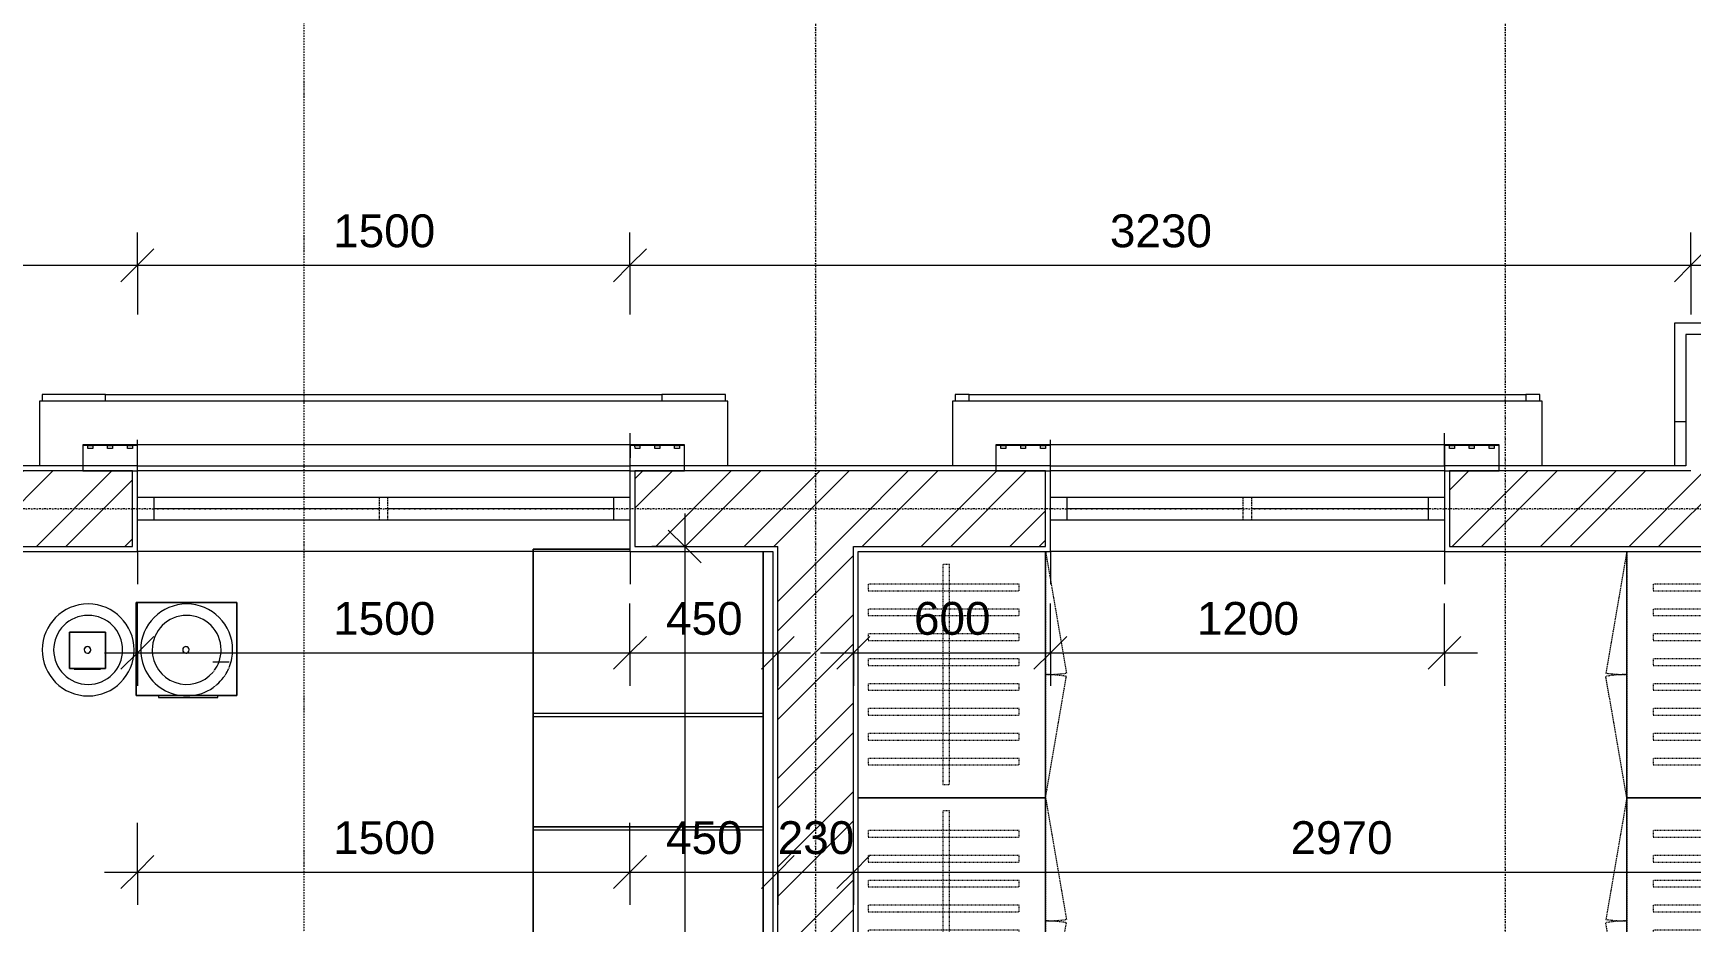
# Model space of a CAD drawing. Header units: millimetres. Extents: x -20313 to 13390, y -15775 to 12805.
# Drawn here: x -8853 to -3806, y 4951 to 7656 of the extents above; entities that cross this region are included whole.
import ezdxf

# ---------------------------------------------------------------- set-up
doc = ezdxf.new("R2010")
doc.units = ezdxf.units.MM
for name, pattern in [('Centre', [14.4, 3, -2.2, 7, -2.2]), ('Dash', [6, 4, -2]), ('Dash dot', [15.875, 6.35, -4.7625, 0, -4.7625]), ('TD_Dash', [4, 2, -2]), ('TD_Level Line', [8, 4, -2, 0, -2])]:
    doc.linetypes.add(name, pattern=pattern)
for name, color, linetype, lineweight in [('A-ANNO-DIMS', 211, 'Continuous', 9), ('A-ANNO-DIMS-100', 211, 'Continuous', 9), ('A-DETL-GENF-HDLN', 1, 'TD_Dash', 5), ('A-DETL-MBND', 5, 'Continuous', 5), ('A-GENM', 13, 'Continuous', 5), ('A-GLAZ', 151, 'Continuous', 5), ('A-WALL', 113, 'Continuous', 5), ('A-WALL-PATT', 111, 'Continuous', 18), ('G-ANNO-SYMB', 111, 'Continuous', 9), ('I-FURN', 30, 'Continuous', 5), ('I-WALL', 2, 'Continuous', 5), ('Q-CASE', 31, 'Continuous', 5), ('Q-CASE-HDLN', 31, 'TD_Dash', 5), ('S-GRID', 1, 'Continuous', 9)]:
    doc.layers.add(name, color=color, linetype=linetype, lineweight=lineweight)
doc.styles.add('Arial_3', font='arial.ttf', dxfattribs={"height": 100})
doc.dimstyles.new('Arial_1_0', dxfattribs={"dimscale": 304.8, "dimtxt": 102.02594, "dimasz": 0.328084, "dimexe": 0.328084, "dimexo": 0.0625, "dimgap": 0.082021, "dimtad": 1, "dimdec": 0, "dimzin": 0, "dimdsep": 46, "dimtxsty": 'Arial_3', "dimblk1": 'OBLIQUE', "dimblk2": 'OBLIQUE', "dimsah": 1, "dimcen": 0.09, "dimdle": 0.328084, "dimazin": 0, "dimtfac": 1, "dimtdec": 4, "dimtix": 1, "dimtmove": 0, "dimatfit": 3, "dimfxl": 0.492126, "dimfxlon": 1, "dimtvp": 1, "dimtolj": 1, "dimtzin": 0, "dimarcsym": 2})
doc.dimstyles.new('Arial_1_0_2', dxfattribs={"dimscale": 304.8, "dimtxt": 102.02594, "dimasz": 0.328084, "dimexe": 0.328084, "dimexo": 0.0625, "dimgap": 0.082021, "dimtad": 1, "dimdec": 0, "dimzin": 0, "dimdsep": 46, "dimtxsty": 'Arial_3', "dimblk1": 'OBLIQUE', "dimblk2": 'OBLIQUE', "dimsah": 1, "dimcen": 0.09, "dimdle": 0.328084, "dimazin": 0, "dimtfac": 1, "dimtdec": 4, "dimtix": 1, "dimtmove": 0, "dimatfit": 3, "dimfxl": 0.492126, "dimfxlon": 1, "dimtvp": 1, "dimtolj": 1, "dimtzin": 0, "dimarcsym": 2})
pattern_1 = [(45, (-8404.18, -5860.1), (-134.7038, 134.7038), []), (45, (-8314.37, -5860.1), (-134.7038, 134.7038), [])]

# ---------------------------------------------------------------- blocks, each defined once
blk = doc.blocks.new('Casement - 2L - 1500 X 1800-1200021-01_First floor')
at = {"layer": 'A-GLAZ'}
for p, q in [((-423.8, 130), (-423.8, 210)), ((1076.2, 130), (1076.2, 230)), ((-423.8, 35), (-373.8, 35)), ((-373.8, 35), (1026.2, 35)), ((-373.8, 35), (-373.8, -35)), ((313.2, 0), (-373.8, 0)), ((-373.8, 0), (-373.8, -15)), ((1026.2, 0), (339.2, 0)), ((1026.2, 35), (1026.2, -35)), ((1026.2, 35), (1076.2, 35)), ((-373.8, -35), (-423.8, -35)), ((1026.2, -35), (-373.8, -35)), ((1076.2, -35), (1026.2, -35)), ((-423.8, -130), (-423.8, -230)), ((1076.2, -130), (1076.2, -230))]:
    blk.add_line(p, q, dxfattribs=at)
at = {"layer": 'A-GLAZ', "linetype": 'Centre'}
for p, q in [((313.2, -35), (313.2, 35)), ((339.2, -35), (339.2, 35))]:
    blk.add_line(p, q, dxfattribs=at)
blk = doc.blocks.new('FUR_2_Desk_StandAlone_ Soft Edge - FUR_2_Desk_StandAlone_ Soft Edge-874173-01_First floor')
at = {"layer": 'I-FURN', "color": 10}
for p, q in [((-1228.6, -500.2), (1990.7, -500.2)), ((1990.7, -500.2), (-1228.6, -500.2)), ((-735.3, -500.2), (-735.3, -508.7)), ((-725.4, -500.2), (-735.3, -500.2)), ((-661.3, -500.2), (-735.3, -500.2)), ((-735.3, -500.2), (-735.3, -508.7)), ((-725.3, -500.2), (-706.6, -500.2)), ((-725.3, -500.2), (-725.3, -1200.2)), ((-706.6, -500.2), (-661.3, -500.2)), ((1071.7, -500.2), (-661.3, -500.2)), ((-661.3, -500.2), (-390.3, -500.2)), ((-390.3, -500.2), (-380.3, -500.2)), ((-390.3, -1200.2), (-390.3, -500.2)), ((-390.3, -500.2), (-390.3, -1200.2)), ((-380.3, -500.2), (-14.8, -500.2)), ((-380.3, -500.2), (-380.3, -1200.2)), ((-380.3, -500.2), (-380.3, -1200.2)), ((-14.8, -500.2), (-4.8, -500.2)), ((-14.8, -1200.2), (-14.8, -500.2)), ((-14.8, -500.2), (-14.8, -1200.2)), ((-4.8, -500.2), (360.8, -500.2)), ((-4.8, -500.2), (-4.8, -1200.2)), ((-4.8, -500.2), (-4.8, -1200.2)), ((360.8, -500.2), (370.8, -500.2)), ((360.8, -500.2), (360.8, -1200.2)), ((360.8, -500.2), (360.8, -1200.2)), ((370.8, -500.2), (736.3, -500.2)), ((370.8, -500.2), (370.8, -1200.2)), ((370.8, -500.2), (370.8, -1200.2)), ((736.3, -500.2), (746.3, -500.2)), ((736.3, -500.2), (736.3, -1200.2)), ((736.3, -500.2), (736.3, -1200.2)), ((746.3, -500.2), (1061.7, -500.2)), ((746.3, -500.2), (746.3, -1200.2)), ((746.3, -500.2), (746.3, -1200.2)), ((1061.7, -500.2), (1071.7, -500.2)), ((1061.7, -500.2), (1061.7, -1200.2)), ((1061.7, -500.2), (1061.7, -1200.2)), ((1071.7, -500.2), (1071.7, -1200.2)), ((1071.7, -500.2), (1071.7, -1200.2)), ((2064.7, -500.2), (1990.7, -500.2)), ((1990.7, -500.2), (2026.8, -500.2)), ((2027.8, -500.2), (2034.9, -500.2)), ((2034.9, -500.2), (2041.7, -500.2)), ((2064.7, -500.2), (2041.7, -500.2)), ((2041.7, -500.2), (2041.7, -1200.2)), ((2064.7, -1200.2), (2064.7, -500.2)), ((2064.7, -500.2), (2064.7, -1200.2)), ((-735.3, -509.9), (-735.3, -1200.2)), ((-735.3, -509.9), (-735.3, -1200.2)), ((-1235.3, -1200.2), (-1235.3, -905.2)), ((-1235.3, -905.2), (-1235.3, -1200.2)), ((-1235.3, -1200.2), (1990.7, -1200.2)), ((1990.7, -1200.2), (-1235.3, -1200.2)), ((-735.3, -1200.2), (-661.3, -1200.2)), ((-735.3, -1200.2), (-725.4, -1200.2)), ((-661.3, -1200.2), (-725.3, -1200.2)), ((-390.3, -1200.2), (-661.3, -1200.2)), ((-661.3, -1200.2), (1071.7, -1200.2)), ((-380.3, -1200.2), (-390.3, -1200.2)), ((-14.8, -1200.2), (-380.3, -1200.2)), ((-4.8, -1200.2), (-14.8, -1200.2)), ((360.8, -1200.2), (-4.8, -1200.2)), ((370.8, -1200.2), (360.8, -1200.2)), ((736.3, -1200.2), (370.8, -1200.2)), ((746.3, -1200.2), (736.3, -1200.2)), ((1061.7, -1200.2), (746.3, -1200.2)), ((1071.7, -1200.2), (1061.7, -1200.2)), ((2016.2, -1200.2), (1990.7, -1200.2)), ((1990.7, -1200.2), (2064.7, -1200.2)), ((2026.8, -1200.2), (2016.2, -1200.2)), ((2041.7, -1200.2), (2027.8, -1200.2)), ((2041.7, -1200.2), (2064.7, -1200.2))]:
    blk.add_line(p, q, dxfattribs=at)
for start, end in [(31.1255, 180), (31.1255, 180), (180, 328.8745), (180, 328.8745)]:
    blk.add_arc((1960.7, -578.6), 35, start, end, dxfattribs=at)
for points in [[(1993.5, -566.2), (1992.7, -564.2), (1991.8, -562.4), (1990.7, -560.5)], [(1990.7, -560.5), (1991.8, -562.4), (1993.6, -566.1), (1995.4, -572.3), (1995.7, -576.5), (1995.7, -578.6)], [(1995.7, -578.6), (1995.7, -580.8), (1995.4, -584.9), (1993.6, -591.1), (1991.8, -594.9), (1990.7, -596.7)], [(1990.7, -596.7), (1991.8, -594.9), (1992.7, -593), (1993.5, -591)], [(1995.2, -572.3), (1994.8, -570.2), (1994.2, -568.2), (1993.5, -566.2)], [(1993.5, -591), (1994.2, -589), (1994.8, -587), (1995.2, -584.9)], [(1995.7, -578.6), (1995.7, -576.5), (1995.5, -574.4), (1995.2, -572.3)], [(1995.2, -584.9), (1995.5, -582.8), (1995.7, -580.8), (1995.7, -578.6)]]:
    blk.add_open_spline(points, degree=3, dxfattribs=at)
blk = doc.blocks.new('Wardrobe_Casework_17200 - Wardrobe_Casework_17200-899808-01_First floor')
at = {"layer": 'A-DETL-GENF-HDLN'}
for p, q in [((-72.8, -60), (-92.8, -60)), ((-92.8, -60), (-92.8, -520)), ((-72.8, -520), (-72.8, -60)), ((2.9, -60), (-17.1, -60)), ((-17.1, -60), (-17.1, -520)), ((2.9, -520), (2.9, -60)), ((78.6, -60), (58.6, -60)), ((58.6, -60), (58.6, -520)), ((78.6, -520), (78.6, -60)), ((154.3, -60), (134.3, -60)), ((134.3, -60), (134.3, -520)), ((154.3, -520), (154.3, -60)), ((230.1, -60), (210.1, -60)), ((210.1, -60), (210.1, -520)), ((230.1, -520), (230.1, -60)), ((305.8, -60), (285.8, -60)), ((285.8, -60), (285.8, -520)), ((305.8, -520), (305.8, -60)), ((381.5, -60), (361.5, -60)), ((361.5, -60), (361.5, -520)), ((381.5, -520), (381.5, -60)), ((457.2, -60), (437.2, -60)), ((437.2, -60), (437.2, -520)), ((457.2, -520), (457.2, -60)), ((677.2, -60), (657.2, -60)), ((657.2, -60), (657.2, -520)), ((677.2, -520), (677.2, -60)), ((752.9, -60), (732.9, -60)), ((732.9, -60), (732.9, -520)), ((752.9, -520), (752.9, -60)), ((828.6, -60), (808.6, -60)), ((808.6, -60), (808.6, -520)), ((828.6, -520), (828.6, -60)), ((904.3, -60), (884.3, -60)), ((884.3, -60), (884.3, -520)), ((904.3, -520), (904.3, -60)), ((980.1, -60), (960.1, -60)), ((960.1, -60), (960.1, -520)), ((980.1, -520), (980.1, -60)), ((1055.8, -60), (1035.8, -60)), ((1035.8, -60), (1035.8, -520)), ((1055.8, -520), (1055.8, -60)), ((1131.5, -60), (1111.5, -60)), ((1111.5, -60), (1111.5, -520)), ((1131.5, -520), (1131.5, -60)), ((1207.2, -60), (1187.2, -60)), ((1187.2, -60), (1187.2, -520)), ((1207.2, -520), (1207.2, -60)), ((517.2, -287.5), (-152.8, -287.5)), ((-152.8, -287.5), (-152.8, -307.5)), ((517.2, -307.5), (517.2, -287.5)), ((1267.2, -287.5), (597.2, -287.5)), ((597.2, -287.5), (597.2, -307.5)), ((1267.2, -307.5), (1267.2, -287.5)), ((-152.8, -307.5), (517.2, -307.5)), ((597.2, -307.5), (1267.2, -307.5)), ((-92.8, -520), (-72.8, -520)), ((-17.1, -520), (2.9, -520)), ((58.6, -520), (78.6, -520)), ((134.3, -520), (154.3, -520)), ((210.1, -520), (230.1, -520)), ((285.8, -520), (305.8, -520)), ((361.5, -520), (381.5, -520)), ((437.2, -520), (457.2, -520)), ((657.2, -520), (677.2, -520)), ((732.9, -520), (752.9, -520)), ((808.6, -520), (828.6, -520)), ((884.3, -520), (904.3, -520)), ((960.1, -520), (980.1, -520)), ((1035.8, -520), (1055.8, -520)), ((1111.5, -520), (1131.5, -520)), ((1187.2, -520), (1207.2, -520))]:
    blk.add_line(p, q, dxfattribs=at)
at = {"layer": 'Q-CASE', "linetype": 'Dash'}
for p, q in [((557.2, 0), (557.2, -600)), ((1307.2, -600), (1307.2, 0)), ((557.2, -600), (557.2, 0)), ((-192.8, -600), (557.2, -600)), ((-192.8, -600), (177.6, -663.9)), ((557.2, -600), (187.7, -663.9)), ((557.2, -600), (1307.2, -600)), ((557.2, -600), (927.6, -663.9)), ((1307.2, -600), (937.7, -663.9))]:
    blk.add_line(p, q, dxfattribs=at)
at = {"layer": 'Q-CASE'}
for p, q in [((557.2, -600), (557.2, 0)), ((1307.2, 0), (1307.2, -600)), ((557.2, 0), (557.2, -600)), ((557.2, -600), (-192.8, -600)), ((1307.2, -600), (557.2, -600))]:
    blk.add_line(p, q, dxfattribs=at)
at = {"layer": 'Q-CASE-HDLN'}
for centre, radius, start, end in [((-267.8, -600), 450, 351.8385, 0), ((557.2, -600), 375, 180, 189.8086), ((482.2, -600), 450, 351.8385, 0), ((1307.2, -600), 375, 180, 189.8086)]:
    blk.add_arc(centre, radius, start, end, dxfattribs=at)
blk = doc.blocks.new('Wardrobe_Casework_17200 - Wardrobe_Casework_17200-1087042-01_First floor')
at = {"layer": 'A-DETL-GENF-HDLN'}
for p, q in [((-72.8, 520), (-92.8, 520)), ((-92.8, 520), (-92.8, 60)), ((-72.8, 60), (-72.8, 520)), ((2.9, 520), (-17.1, 520)), ((-17.1, 520), (-17.1, 60)), ((2.9, 60), (2.9, 520)), ((78.6, 520), (58.6, 520)), ((58.6, 520), (58.6, 60)), ((78.6, 60), (78.6, 520)), ((154.3, 520), (134.3, 520)), ((134.3, 520), (134.3, 60)), ((154.3, 60), (154.3, 520)), ((230.1, 520), (210.1, 520)), ((210.1, 520), (210.1, 60)), ((230.1, 60), (230.1, 520)), ((305.8, 520), (285.8, 520)), ((285.8, 520), (285.8, 60)), ((305.8, 60), (305.8, 520)), ((381.5, 520), (361.5, 520)), ((361.5, 520), (361.5, 60)), ((381.5, 60), (381.5, 520)), ((457.2, 520), (437.2, 520)), ((437.2, 520), (437.2, 60)), ((457.2, 60), (457.2, 520)), ((677.2, 520), (657.2, 520)), ((657.2, 520), (657.2, 60)), ((677.2, 60), (677.2, 520)), ((752.9, 520), (732.9, 520)), ((732.9, 520), (732.9, 60)), ((752.9, 60), (752.9, 520)), ((828.6, 520), (808.6, 520)), ((808.6, 520), (808.6, 60)), ((828.6, 60), (828.6, 520)), ((904.3, 520), (884.3, 520)), ((884.3, 520), (884.3, 60)), ((904.3, 60), (904.3, 520)), ((980.1, 520), (960.1, 520)), ((960.1, 520), (960.1, 60)), ((980.1, 60), (980.1, 520)), ((1055.8, 520), (1035.8, 520)), ((1035.8, 520), (1035.8, 60)), ((1055.8, 60), (1055.8, 520)), ((1131.5, 520), (1111.5, 520)), ((1111.5, 520), (1111.5, 60)), ((1131.5, 60), (1131.5, 520)), ((1207.2, 520), (1187.2, 520)), ((1187.2, 520), (1187.2, 60)), ((1207.2, 60), (1207.2, 520)), ((-152.8, 307.5), (-152.8, 287.5)), ((517.2, 307.5), (-152.8, 307.5)), ((517.2, 287.5), (517.2, 307.5)), ((597.2, 307.5), (597.2, 287.5)), ((1267.2, 307.5), (597.2, 307.5)), ((1267.2, 287.5), (1267.2, 307.5)), ((-152.8, 287.5), (517.2, 287.5)), ((597.2, 287.5), (1267.2, 287.5)), ((-92.8, 60), (-72.8, 60)), ((-17.1, 60), (2.9, 60)), ((58.6, 60), (78.6, 60)), ((134.3, 60), (154.3, 60)), ((210.1, 60), (230.1, 60)), ((285.8, 60), (305.8, 60)), ((361.5, 60), (381.5, 60)), ((437.2, 60), (457.2, 60)), ((657.2, 60), (677.2, 60)), ((732.9, 60), (752.9, 60)), ((808.6, 60), (828.6, 60)), ((884.3, 60), (904.3, 60)), ((960.1, 60), (980.1, 60)), ((1035.8, 60), (1055.8, 60)), ((1111.5, 60), (1131.5, 60)), ((1187.2, 60), (1207.2, 60))]:
    blk.add_line(p, q, dxfattribs=at)
at = {"layer": 'Q-CASE', "linetype": 'Dash'}
for p, q in [((-192.8, 600), (177.6, 663.9)), ((557.2, 600), (187.7, 663.9)), ((557.2, 600), (927.6, 663.9)), ((1307.2, 600), (937.7, 663.9)), ((-192.8, 600), (557.2, 600)), ((557.2, 600), (1307.2, 600)), ((557.2, 30), (557.2, 600)), ((557.2, 600), (557.2, 30)), ((1307.2, 600), (1307.2, 30))]:
    blk.add_line(p, q, dxfattribs=at)
at = {"layer": 'Q-CASE'}
for p, q in [((557.2, 600), (-192.8, 600)), ((557.2, 600), (557.2, 30)), ((1307.2, 600), (557.2, 600)), ((557.2, 30), (557.2, 600)), ((1307.2, 30), (1307.2, 600))]:
    blk.add_line(p, q, dxfattribs=at)
at = {"layer": 'Q-CASE-HDLN'}
for centre, radius, start, end in [((-267.8, 600), 450, 360, 8.1615), ((557.2, 600), 375, 170.1914, 180), ((482.2, 600), 450, 360, 8.1615), ((1307.2, 600), 375, 170.1914, 180)]:
    blk.add_arc(centre, radius, start, end, dxfattribs=at)
blk = doc.blocks.new('plasma_screen_with_full_home_theatre_system_4277 - plasma_screen_with_full_home_theatre_system_4277-V10-01_First floor')
at = {"layer": 'I-FURN', "color": 10}
for p, q in [((-1201.7, 139.1), (-1508, 139.1)), ((-1508, 139.1), (-1508, -143.9)), ((-1508, -143.9), (-1508, 139.1)), ((-1508, 139.1), (-1487, 139.1)), ((-1487, 139.1), (-1449.7, 139.1)), ((-1449.7, 144.5), (-1449.7, 139.1)), ((-1269.7, 144.5), (-1449.7, 144.5)), ((-1269.7, 144.5), (-1449.7, 144.5)), ((-1449.7, 139.1), (-1446.7, 139.1)), ((-1449.7, 139.1), (-1269.7, 139.1)), ((-1449.7, 139.1), (-1444.1, 139.1)), ((-1446.1, 139.1), (-1447.3, 139.1)), ((-1446.7, 139.1), (-1404.7, 139.1)), ((-1444.1, 139.1), (-1269.7, 139.1)), ((-1437, 139.1), (-1437.9, 139.1)), ((-1432.9, 139.1), (-1432.3, 139.1)), ((-1432.3, 139.1), (-1431.7, 139.1)), ((-1431.7, 139.1), (-1431.1, 139.1)), ((-1404.7, 139.1), (-1383, 139.1)), ((-1383, 139.1), (-1336.4, 139.1)), ((-1336.4, 139.1), (-1269.7, 139.1)), ((-1269.7, 139.1), (-1269.7, 144.5)), ((-1269.7, 139.1), (-1201.7, 139.1)), ((-1201.7, -143.9), (-1201.7, 139.1)), ((-1201.7, 139.1), (-1201.7, -143.9)), ((-998, 56.1), (-1108, 56.1)), ((-1108, 56.1), (-1108, -53.9)), ((-1108, -53.9), (-1108, 56.1)), ((-1108, 56.1), (-1093, 56.1)), ((-1012.9, 58.2), (-1093, 58.2)), ((-1093, 58.2), (-1012.9, 58.2)), ((-1093, 58.2), (-1093, 56.1)), ((-1093, 58.2), (-1093, 56.1)), ((-1012.9, 56.1), (-1093, 56.1)), ((-1093, 56.1), (-1012.9, 56.1)), ((-1093, 56.1), (-1012.9, 56.1)), ((-1012.9, 56.1), (-1012.9, 58.2)), ((-1012.9, 58.2), (-1012.9, 56.1)), ((-1012.9, 56.1), (-998, 56.1)), ((-998, -53.9), (-998, 56.1)), ((-998, 56.1), (-998, -53.9)), ((-1434.8, 36.1), (-1484.8, 36.1)), ((-1434.8, 36.1), (-1484.8, 36.1)), ((-1108, -53.9), (-998, -53.9)), ((-998, -53.9), (-1108, -53.9)), ((-1508, -143.9), (-1201.7, -143.9)), ((-1201.7, -143.9), (-1508, -143.9))]:
    blk.add_line(p, q, dxfattribs=at)
at = {"layer": 'I-FURN', "color": 10, "flags": 128}
for points in [[(-1491.2, 139.1), (-1491.2, 139.1), (-1491.1, 139.1), (-1491, 139.1), (-1490.8, 139.1), (-1490.6, 139.1), (-1490.3, 139.1), (-1490, 139.1), (-1489.6, 139.1), (-1489.2, 139.1), (-1488.7, 139.1), (-1488.2, 139.1), (-1487.7, 139.1), (-1487.1, 139.1), (-1486.4, 139.1), (-1485.7, 139.1), (-1485, 139.1), (-1484.2, 139.1), (-1483.4, 139.1), (-1482.6, 139.1), (-1481.7, 139.1), (-1480.8, 139.1), (-1479.8, 139.1), (-1478.8, 139.1), (-1477.8, 139.1), (-1476.8, 139.1), (-1475.7, 139.1), (-1474.6, 139.1), (-1473.5, 139.1), (-1472.3, 139.1), (-1471.2, 139.1), (-1470, 139.1), (-1468.8, 139.1), (-1467.6, 139.1), (-1466.4, 139.1), (-1465.1, 139.1), (-1463.9, 139.1), (-1462.6, 139.1), (-1461.4, 139.1), (-1460.1, 139.1), (-1458.9, 139.1), (-1457.6, 139.1), (-1456.4, 139.1), (-1455.1, 139.1), (-1453.9, 139.1), (-1452.7, 139.1), (-1451.4, 139.1), (-1450.2, 139.1)], [(-1450.8, 139.1), (-1452, 139.1), (-1453.2, 139.1), (-1454.5, 139.1), (-1455.7, 139.1), (-1456.9, 139.1), (-1458.2, 139.1), (-1459.5, 139.1), (-1460.7, 139.1), (-1462, 139.1), (-1463.2, 139.1), (-1464.5, 139.1), (-1465.7, 139.1), (-1466.9, 139.1), (-1468.2, 139.1), (-1469.4, 139.1), (-1470.5, 139.1), (-1471.7, 139.1), (-1472.9, 139.1), (-1474, 139.1), (-1475.1, 139.1), (-1476.2, 139.1), (-1477.3, 139.1), (-1478.3, 139.1), (-1479.3, 139.1), (-1480.3, 139.1), (-1481.2, 139.1), (-1482.1, 139.1), (-1483, 139.1), (-1483.8, 139.1), (-1484.6, 139.1), (-1485.3, 139.1), (-1486, 139.1), (-1486.7, 139.1), (-1487.3, 139.1), (-1487.9, 139.1), (-1488.5, 139.1), (-1489, 139.1), (-1489.4, 139.1), (-1489.8, 139.1), (-1490.1, 139.1), (-1490.4, 139.1), (-1490.7, 139.1), (-1490.9, 139.1), (-1491, 139.1), (-1491.2, 139.1), (-1491.2, 139.1), (-1491.2, 139.1)], [(-1447.3, 139.1), (-1448.4, 139.1), (-1449.6, 139.1)], [(-1449, 139.1), (-1447.9, 139.1), (-1446.7, 139.1), (-1445.6, 139.1), (-1444.5, 139.1), (-1443.4, 139.1), (-1442.3, 139.1)], [(-1440.8, 139.1), (-1441.8, 139.1), (-1442.8, 139.1), (-1443.9, 139.1), (-1445, 139.1), (-1446.1, 139.1)], [(-1442.3, 139.1), (-1441.3, 139.1), (-1440.3, 139.1)], [(-1437.9, 139.1), (-1438.8, 139.1), (-1439.8, 139.1), (-1440.8, 139.1)], [(-1440.3, 139.1), (-1439.3, 139.1), (-1438.4, 139.1), (-1437.5, 139.1), (-1436.6, 139.1), (-1435.8, 139.1)], [(-1433.2, 139.1), (-1433.9, 139.1), (-1434.6, 139.1), (-1435.4, 139.1), (-1436.2, 139.1), (-1437, 139.1)], [(-1435.8, 139.1), (-1435, 139.1), (-1434.3, 139.1), (-1433.5, 139.1), (-1432.9, 139.1)], [(-1428.4, 139.1), (-1428.4, 139.1), (-1428.5, 139.1), (-1428.6, 139.1), (-1428.8, 139.1), (-1429, 139.1), (-1429.3, 139.1), (-1429.6, 139.1), (-1430, 139.1), (-1430.4, 139.1), (-1430.9, 139.1), (-1431.4, 139.1), (-1431.9, 139.1), (-1432.5, 139.1), (-1433.2, 139.1)], [(-1431.1, 139.1), (-1430.6, 139.1), (-1430.2, 139.1), (-1429.8, 139.1), (-1429.4, 139.1)], [(-1429.4, 139.1), (-1429.1, 139.1), (-1428.9, 139.1), (-1428.7, 139.1), (-1428.5, 139.1), (-1428.4, 139.1), (-1428.4, 139.1), (-1428.4, 139.1)]]:
    blk.add_lwpolyline(points, dxfattribs=at)
at = {"layer": 'I-FURN', "color": 10}
for centre, radius, start, end in [((-1355.2, 0), 140, 131.1664, 142.9089), ((-1355.2, 0), 140, 128.5819, 130.4234), ((-1355.2, 0), 140, 126.6426, 128.1165), ((-1355.2, 0), 140, 125.4234, 126.3789), ((-1355.2, 0), 140, 0, 125.0076), ((-1355.2, 0), 105, 0, 139.8497), ((-1055.2, 0), 140, 0, 180), ((-1055.2, 0), 105, 0, 180), ((-1355.2, 0), 140, 158.2439, 158.9525), ((-1355.2, 0), 140, 156.1514, 158.1104), ((-1355.2, 0), 140, 147.2727, 155.6415), ((-1355.2, 0), 140, 143.0624, 146.8434), ((-1355.2, 0), 105, 144, 159.767), ((-1355.2, 0), 105, 141.0986, 142.4451), ((-1355.2, 0), 140, 158.9525, 180), ((-1355.2, 0), 140, 180, 0), ((-1355.2, 0), 105, 159.767, 180), ((-1353, 0), 10, 0, 180), ((-1353, 0), 10, 135, 180), ((-1353, 0), 10, 105, 135), ((-1353, 0), 10, 30, 105), ((-1353, 0), 10, 15, 30), ((-1353, 0), 10, 0, 15), ((-1055.2, 0), 140, 180, 0), ((-1055.2, 0), 105, 180, 360), ((-1053, 0), 10, 0, 180), ((-1053, 0), 10, 165, 180), ((-1053, 0), 10, 180, 250.6303), ((-1053, 0), 10, 180, 360), ((-1053, 0), 10, 150, 165), ((-1053, 0), 10, 109.3697, 150), ((-1053, 0), 10, 90, 109.3697), ((-1053, 0), 10, 0, 90), ((-1053, 0), 10, 330, 360), ((-1355.2, 0), 105, 180, 360), ((-1353, 0), 10, 180, 360), ((-1353, 0), 10, 180, 285), ((-1353, 0), 10, 285, 315), ((-1353, 0), 10, 315, 345), ((-1353, 0), 10, 345, 0), ((-1053, 0), 10, 250.6303, 255), ((-1053, 0), 10, 255, 285), ((-1053, 0), 10, 285, 300), ((-1053, 0), 10, 300, 330)]:
    blk.add_arc(centre, radius, start, end, dxfattribs=at)
blk = doc.blocks.new('Casement - 2L - 900 toilet-917322-01_First floor')
at = {"layer": 'A-GLAZ'}
for p, q in [((-273.8, 130), (-273.8, 210)), ((926.2, 130), (926.2, 230)), ((-273.8, 35), (-223.8, 35)), ((-223.8, 35), (876.2, 35)), ((-223.8, 35), (-223.8, -35)), ((313.2, 0), (-223.8, 0)), ((-223.8, 0), (-223.8, -15)), ((876.2, 35), (876.2, -35)), ((876.2, 35), (926.2, 35)), ((-223.8, -35), (-273.8, -35)), ((876.2, -35), (-223.8, -35)), ((876.2, 0), (339.2, 0)), ((926.2, -35), (876.2, -35)), ((-273.8, -130), (-273.8, -230)), ((926.2, -130), (926.2, -230))]:
    blk.add_line(p, q, dxfattribs=at)
at = {"layer": 'A-GLAZ', "linetype": 'Centre'}
for p, q in [((313.2, -35), (313.2, 35)), ((339.2, -35), (339.2, 35))]:
    blk.add_line(p, q, dxfattribs=at)
blk = doc.blocks.new('hood 3 - hood 1-1197640-01_First floor')
at = {"layer": 'A-DETL-MBND'}
for p, q in [((6183.4, 11440.6), (6163.4, 11440)), ((6189.7, 11247.7), (6183.4, 11440.6)), ((6169.7, 11247), (6189.7, 11247.7)), ((6189.7, 11247.7), (6245.4, 9554.1)), ((6245.4, 9554.1), (6225.4, 9553.4)), ((6251.8, 9361.2), (6245.4, 9554.1)), ((6231.8, 9360.5), (6251.8, 9361.2))]:
    blk.add_line(p, q, dxfattribs=at)
blk = doc.blocks.new('hood 11 - hood 1-1200214-01_First floor')
at = {"layer": 'A-GENM'}
for p, q in [((6163.2, 11447.4), (5965.8, 11440.9)), ((6232, 9353.2), (6163.2, 11447.4)), ((6032.1, 11310.5), (6035.1, 11310.6)), ((6035.1, 11310.6), (6095.2, 9481.3)), ((6032.5, 11296.2), (6033, 11281.2)), ((6034.5, 11235.8), (6035, 11220.9)), ((6036.5, 11175.5), (6037, 11160.5)), ((6009.8, 9643.7), (5960.6, 11142.8)), ((6037.5, 11145.4), (6040.5, 11145.5)), ((6040.5, 11145.5), (6095.2, 9481.3)), ((6087.3, 9631), (6087.8, 9616)), ((6089.3, 9570.7), (6089.7, 9555.7)), ((6091.2, 9510.4), (6091.7, 9495.4)), ((6095.2, 9481.3), (6092.2, 9481.2)), ((6095.2, 9481.3), (6092.2, 9481.2)), ((6034.6, 9346.7), (6232, 9353.2))]:
    blk.add_line(p, q, dxfattribs=at)
at = {"layer": 'A-GENM', "lineweight": 9}
for p, q in [((6032, 11311.3), (5955.1, 11308.8)), ((5955.1, 11308.8), (5960.6, 11142.8)), ((6032.5, 11296.2), (6032, 11311.3)), ((6023.7, 11295.9), (6032.5, 11296.2)), ((6024.2, 11280.9), (6023.7, 11295.9)), ((6033, 11281.2), (6024.2, 11280.9)), ((6034.5, 11235.8), (6033, 11281.2)), ((6025.7, 11235.6), (6034.5, 11235.8)), ((6026.2, 11220.6), (6025.7, 11235.6)), ((6035, 11220.9), (6026.2, 11220.6)), ((6036.5, 11175.5), (6035, 11220.9)), ((6027.7, 11175.3), (6036.5, 11175.5)), ((6028.2, 11160.3), (6027.7, 11175.3)), ((6037, 11160.5), (6028.2, 11160.3)), ((6037.5, 11145.4), (6037, 11160.5)), ((5960.6, 11142.8), (6037.5, 11145.4)), ((6086.8, 9646.2), (6009.8, 9643.7)), ((6009.8, 9643.7), (6015.3, 9477.7)), ((6087.3, 9631), (6086.8, 9646.2)), ((6078.5, 9630.7), (6087.3, 9631)), ((6079, 9615.7), (6078.5, 9630.7)), ((6087.8, 9616), (6079, 9615.7)), ((6089.3, 9570.7), (6087.8, 9616)), ((6080.5, 9570.4), (6089.3, 9570.7)), ((6081, 9555.4), (6080.5, 9570.4)), ((6089.7, 9555.7), (6081, 9555.4)), ((6091.2, 9510.4), (6089.7, 9555.7)), ((6082.5, 9510.1), (6091.2, 9510.4)), ((6082.9, 9495.1), (6082.5, 9510.1)), ((6091.7, 9495.4), (6082.9, 9495.1)), ((6092.2, 9480.2), (6091.7, 9495.4)), ((6015.3, 9477.7), (6092.2, 9480.2))]:
    blk.add_line(p, q, dxfattribs=at)
blk = doc.blocks.new('hood 12 - hood 1-1202317-01_First floor')
at = {"layer": 'A-GENM'}
for p, q in [((6324.8, 6530), (6127.4, 6523.6)), ((6383.8, 4735.7), (6324.8, 6530)), ((6193.7, 6393.2), (6196.7, 6393.3)), ((6193.7, 6393.2), (6196.7, 6393.3)), ((6194.2, 6378.8), (6194.7, 6363.8)), ((6196.7, 6393.3), (6247, 4863.8)), ((6196.7, 6393.3), (6247, 4863.8)), ((6196.2, 6318.5), (6196.7, 6303.5)), ((6161.6, 5026.2), (6122.2, 6225.5)), ((6198.2, 6258.2), (6198.6, 6243.2)), ((6239.1, 5013.5), (6239.6, 4998.5)), ((6241.1, 4953.2), (6241.6, 4938.2)), ((6243, 4892.9), (6243.5, 4877.9)), ((6247, 4863.8), (6244, 4863.7)), ((6247, 4863.8), (6244, 4863.7)), ((6186.4, 4729.2), (6383.8, 4735.7))]:
    blk.add_line(p, q, dxfattribs=at)
at = {"layer": 'A-GENM', "lineweight": 9}
for p, q in [((6193.7, 6394), (6116.8, 6391.4)), ((6116.8, 6391.4), (6122.2, 6225.5)), ((6185.4, 6378.5), (6194.2, 6378.8)), ((6185.9, 6363.5), (6185.4, 6378.5)), ((6194.7, 6363.8), (6185.9, 6363.5)), ((6194.2, 6378.8), (6193.7, 6394)), ((6196.2, 6318.5), (6194.7, 6363.8)), ((6187.4, 6318.2), (6196.2, 6318.5)), ((6187.9, 6303.2), (6187.4, 6318.2)), ((6196.7, 6303.5), (6187.9, 6303.2)), ((6198.2, 6258.2), (6196.7, 6303.5)), ((6122.2, 6225.5), (6199.1, 6228)), ((6189.4, 6257.9), (6198.2, 6258.2)), ((6189.9, 6242.9), (6189.4, 6257.9)), ((6198.6, 6243.2), (6189.9, 6242.9)), ((6199.1, 6228), (6198.6, 6243.2)), ((6238.6, 5028.7), (6161.6, 5026.2)), ((6161.6, 5026.2), (6167.1, 4860.2)), ((6230.3, 5013.2), (6239.1, 5013.5)), ((6230.8, 4998.2), (6230.3, 5013.2)), ((6239.6, 4998.5), (6230.8, 4998.2)), ((6239.1, 5013.5), (6238.6, 5028.7)), ((6241.1, 4953.2), (6239.6, 4998.5)), ((6232.3, 4952.9), (6241.1, 4953.2)), ((6232.8, 4937.9), (6232.3, 4952.9)), ((6241.6, 4938.2), (6232.8, 4937.9)), ((6243, 4892.9), (6241.6, 4938.2)), ((6167.1, 4860.2), (6244, 4862.7)), ((6234.3, 4892.6), (6243, 4892.9)), ((6234.8, 4877.6), (6234.3, 4892.6)), ((6243.5, 4877.9), (6234.8, 4877.6)), ((6244, 4862.7), (6243.5, 4877.9))]:
    blk.add_line(p, q, dxfattribs=at)
blk = doc.blocks.new('hood 40 - hood 1-1226375-01_First floor')
at = {"layer": 'A-DETL-MBND'}
for p, q in [((6156.6, 12255.2), (6136.6, 12254.5)), ((6158, 12212.2), (6156.6, 12255.2)), ((6138, 12211.5), (6158, 12212.2)), ((6158, 12212.2), (6213.7, 10518.6)), ((6213.7, 10518.6), (6193.7, 10517.9)), ((6215.1, 10475.6), (6213.7, 10518.6)), ((5998, 10461), (6195.4, 10467.5)), ((6195.1, 10474.9), (6215.1, 10475.6))]:
    blk.add_line(p, q, dxfattribs=at)
blk = doc.blocks.new('brick facing edge - brick facing edge-1233025-01_First floor')
at = {"layer": 'A-WALL'}
for p, q in [((6343.3, 4066.6), (6208.3, 4062.2)), ((6643.1, 4076.5), (6343.3, 4066.6)), ((6343.3, 4066.6), (6344.4, 4031.6)), ((6659.3, 3584.2), (6643.1, 4076.5))]:
    blk.add_line(p, q, dxfattribs=at)
blk = doc.blocks.new('DIMBLOCK31-01_First floor')
at = {"layer": 'A-ANNO-DIMS-100', "transparency": 16777216}
for p, q in [((-12586, 6949.5), (-12586, 7049.5)), ((-8536, 6949.5), (-8536, 7049.5)), ((-12586, 6949.5), (-12536, 6999.5)), ((-8536, 6949.5), (-8486, 6999.5)), ((-12586, 6949.5), (-12636, 6899.5)), ((-12586, 6949.5), (-8536, 6949.5)), ((-12586, 6949.5), (-12586, 6799.5)), ((-8536, 6949.5), (-8586, 6899.5)), ((-8536, 6949.5), (-8536, 6799.5))]:
    blk.add_line(p, q, dxfattribs=at)
at = {"layer": 'A-ANNO-DIMS-100', "color": 0, "transparency": 16777216, "insert": (-10714.8, 7104.3), "char_height": 100, "width": 369.177, "attachment_point": 1, "line_spacing_factor": 0.941778, "style": 'Arial_3'}
blk.add_mtext('4050', dxfattribs=at)
blk = doc.blocks.new('_Oblique')
at = {"color": 0, "linetype": 'ByBlock', "lineweight": -2}
blk.add_line((-0.5, -0.5), (0.5, 0.5), dxfattribs=at)
blk = doc.blocks.new('DIMBLOCK32-01_First floor')
at = {"layer": 'A-ANNO-DIMS-100', "transparency": 16777216}
for p, q in [((-8536, 6949.5), (-8536, 7049.5)), ((-7036, 6949.5), (-7036, 7049.5)), ((-8536, 6949.5), (-8486, 6999.5)), ((-7036, 6949.5), (-6986, 6999.5)), ((-8536, 6949.5), (-8586, 6899.5)), ((-8536, 6949.5), (-7036, 6949.5)), ((-8536, 6949.5), (-8536, 6799.5)), ((-7036, 6949.5), (-7086, 6899.5)), ((-7036, 6949.5), (-7036, 6799.5))]:
    blk.add_line(p, q, dxfattribs=at)
at = {"layer": 'A-ANNO-DIMS-100', "color": 0, "transparency": 16777216, "insert": (-7939.8, 7104.3), "char_height": 100, "width": 369.177, "attachment_point": 1, "line_spacing_factor": 0.941778, "style": 'Arial_3'}
blk.add_mtext('1500', dxfattribs=at)
blk = doc.blocks.new('DIMBLOCK33-01_First floor')
at = {"layer": 'A-ANNO-DIMS-100', "transparency": 16777216}
for p, q in [((-7036, 6949.5), (-7036, 7049.5)), ((-3806, 6949.5), (-3806, 7049.5)), ((-7036, 6949.5), (-6986, 6999.5)), ((-3806, 6949.5), (-3756, 6999.5)), ((-7036, 6949.5), (-7086, 6899.5)), ((-7036, 6949.5), (-3806, 6949.5)), ((-7036, 6949.5), (-7036, 6799.5)), ((-3806, 6949.5), (-3856, 6899.5)), ((-3806, 6949.5), (-3806, 6799.5))]:
    blk.add_line(p, q, dxfattribs=at)
at = {"layer": 'A-ANNO-DIMS-100', "color": 0, "transparency": 16777216, "insert": (-5574.8, 7104.3), "char_height": 100, "width": 369.177, "attachment_point": 1, "line_spacing_factor": 0.941778, "style": 'Arial_3'}
blk.add_mtext('3230', dxfattribs=at)
blk = doc.blocks.new('DIMBLOCK34-01_First floor')
at = {"layer": 'A-ANNO-DIMS-100', "transparency": 16777216}
for p, q in [((-3806, 6949.5), (-3806, 7049.5)), ((-2896, 6949.5), (-2896, 7049.5)), ((-3806, 6949.5), (-3756, 6999.5)), ((-2896, 6949.5), (-2846, 6999.5)), ((-3806, 6949.5), (-3856, 6899.5)), ((-3806, 6949.5), (-2896, 6949.5)), ((-3806, 6949.5), (-3806, 6799.5)), ((-2896, 6949.5), (-2946, 6899.5)), ((-2896, 6949.5), (-2896, 6799.5))]:
    blk.add_line(p, q, dxfattribs=at)
at = {"layer": 'A-ANNO-DIMS-100', "color": 0, "transparency": 16777216, "insert": (-3466.3, 7104.3), "char_height": 100, "width": 276.883, "attachment_point": 1, "line_spacing_factor": 0.941778, "style": 'Arial_3'}
blk.add_mtext('910', dxfattribs=at)
blk = doc.blocks.new('DIMBLOCK41-01_First floor')
at = {"layer": 'A-ANNO-DIMS-100', "transparency": 16777216}
for p, q in [((-8536, 5102.3), (-8536, 5252.3)), ((-7036, 5102.3), (-7036, 5252.3)), ((-8536, 5102.3), (-8486, 5152.3)), ((-7036, 5102.3), (-6986, 5152.3)), ((-8636, 5102.3), (-7036, 5102.3)), ((-8536, 5102.3), (-8586, 5052.3)), ((-8536, 5102.3), (-8536, 5002.3)), ((-7036, 5102.3), (-7086, 5052.3)), ((-7036, 5102.3), (-7036, 5002.3))]:
    blk.add_line(p, q, dxfattribs=at)
at = {"layer": 'A-ANNO-DIMS-100', "color": 0, "transparency": 16777216, "insert": (-7939.8, 5257.1), "char_height": 100, "width": 369.177, "attachment_point": 1, "line_spacing_factor": 0.941778, "style": 'Arial_3'}
blk.add_mtext('1500', dxfattribs=at)
blk = doc.blocks.new('DIMBLOCK42-01_First floor')
at = {"layer": 'A-ANNO-DIMS-100', "transparency": 16777216}
for p, q in [((-7036, 5102.3), (-7036, 5252.3)), ((-6586, 5102.3), (-6586, 5252.3)), ((-7036, 5102.3), (-6986, 5152.3)), ((-6586, 5102.3), (-6536, 5152.3)), ((-7036, 5102.3), (-7086, 5052.3)), ((-7036, 5102.3), (-6586, 5102.3)), ((-7036, 5102.3), (-7036, 5002.3)), ((-6586, 5102.3), (-6636, 5052.3)), ((-6586, 5102.3), (-6586, 5002.3))]:
    blk.add_line(p, q, dxfattribs=at)
at = {"layer": 'A-ANNO-DIMS-100', "color": 0, "transparency": 16777216, "insert": (-6926.3, 5257.1), "char_height": 100, "width": 276.883, "attachment_point": 1, "line_spacing_factor": 0.941778, "style": 'Arial_3'}
blk.add_mtext('450', dxfattribs=at)
blk = doc.blocks.new('DIMBLOCK43-01_First floor')
at = {"layer": 'A-ANNO-DIMS-100', "transparency": 16777216}
for p, q in [((-6586, 5102.3), (-6586, 5252.3)), ((-6356, 5102.3), (-6356, 5252.3)), ((-6586, 5102.3), (-6536, 5152.3)), ((-6356, 5102.3), (-6306, 5152.3)), ((-6586, 5102.3), (-6636, 5052.3)), ((-6586, 5102.3), (-6356, 5102.3)), ((-6586, 5102.3), (-6586, 5002.3)), ((-6356, 5102.3), (-6406, 5052.3)), ((-6356, 5102.3), (-6356, 5002.3))]:
    blk.add_line(p, q, dxfattribs=at)
at = {"layer": 'A-ANNO-DIMS-100', "color": 0, "transparency": 16777216, "insert": (-6586.3, 5257.1), "char_height": 100, "width": 276.883, "attachment_point": 1, "line_spacing_factor": 0.941778, "style": 'Arial_3'}
blk.add_mtext('230', dxfattribs=at)
blk = doc.blocks.new('DIMBLOCK44-01_First floor')
at = {"layer": 'A-ANNO-DIMS-100', "transparency": 16777216}
for p, q in [((-6356, 5102.3), (-6356, 5252.3)), ((-3386, 5102.3), (-3386, 5252.3)), ((-6356, 5102.3), (-6306, 5152.3)), ((-3386, 5102.3), (-3336, 5152.3)), ((-6356, 5102.3), (-6406, 5052.3)), ((-6356, 5102.3), (-3386, 5102.3)), ((-6356, 5102.3), (-6356, 5002.3)), ((-3386, 5102.3), (-3436, 5052.3)), ((-3386, 5102.3), (-3386, 5002.3))]:
    blk.add_line(p, q, dxfattribs=at)
at = {"layer": 'A-ANNO-DIMS-100', "color": 0, "transparency": 16777216, "insert": (-5024.8, 5257.1), "char_height": 100, "width": 369.177, "attachment_point": 1, "line_spacing_factor": 0.941778, "style": 'Arial_3'}
blk.add_mtext('2970', dxfattribs=at)
blk = doc.blocks.new('DIMBLOCK105-01_First floor')
at = {"layer": 'A-ANNO-DIMS-100', "transparency": 16777216}
for p, q in [((-6356, 5769.7), (-6356, 5919.7)), ((-5756, 5769.7), (-5756, 5919.7)), ((-6356, 5769.7), (-6306, 5819.7)), ((-5756, 5769.7), (-5706, 5819.7)), ((-6456, 5769.7), (-5756, 5769.7)), ((-6356, 5769.7), (-6406, 5719.7)), ((-6356, 5769.7), (-6356, 5669.7)), ((-5756, 5769.7), (-5806, 5719.7)), ((-5756, 5769.7), (-5756, 5669.7))]:
    blk.add_line(p, q, dxfattribs=at)
at = {"layer": 'A-ANNO-DIMS-100', "color": 0, "transparency": 16777216, "insert": (-6171.3, 5924.5), "char_height": 100, "width": 276.883, "attachment_point": 1, "line_spacing_factor": 0.941778, "style": 'Arial_3'}
blk.add_mtext('600', dxfattribs=at)
blk = doc.blocks.new('DIMBLOCK106-01_First floor')
at = {"layer": 'A-ANNO-DIMS-100', "transparency": 16777216}
for p, q in [((-5756, 5769.7), (-5756, 5919.7)), ((-4556, 5769.7), (-4556, 5919.7)), ((-5756, 5769.7), (-5706, 5819.7)), ((-4556, 5769.7), (-4506, 5819.7)), ((-5756, 5769.7), (-5806, 5719.7)), ((-5756, 5769.7), (-4456, 5769.7)), ((-5756, 5769.7), (-5756, 5669.7)), ((-4556, 5769.7), (-4606, 5719.7)), ((-4556, 5769.7), (-4556, 5669.7))]:
    blk.add_line(p, q, dxfattribs=at)
at = {"layer": 'A-ANNO-DIMS-100', "color": 0, "transparency": 16777216, "insert": (-5309.8, 5924.5), "char_height": 100, "width": 369.177, "attachment_point": 1, "line_spacing_factor": 0.941778, "style": 'Arial_3'}
blk.add_mtext('1200', dxfattribs=at)
blk = doc.blocks.new('DIMBLOCK107-01_First floor')
at = {"layer": 'A-ANNO-DIMS-100', "transparency": 16777216}
for p, q in [((-8536, 5769.7), (-8536, 5919.7)), ((-7036, 5769.7), (-7036, 5919.7)), ((-8536, 5769.7), (-8486, 5819.7)), ((-7036, 5769.7), (-6986, 5819.7)), ((-8636, 5769.7), (-7036, 5769.7)), ((-8536, 5769.7), (-8586, 5719.7)), ((-8536, 5769.7), (-8536, 5669.7)), ((-7036, 5769.7), (-7086, 5719.7)), ((-7036, 5769.7), (-7036, 5669.7))]:
    blk.add_line(p, q, dxfattribs=at)
at = {"layer": 'A-ANNO-DIMS-100', "color": 0, "transparency": 16777216, "insert": (-7939.8, 5924.5), "char_height": 100, "width": 369.177, "attachment_point": 1, "line_spacing_factor": 0.941778, "style": 'Arial_3'}
blk.add_mtext('1500', dxfattribs=at)
blk = doc.blocks.new('DIMBLOCK108-01_First floor')
at = {"layer": 'A-ANNO-DIMS-100', "transparency": 16777216}
for p, q in [((-7036, 5769.7), (-7036, 5919.7)), ((-6586, 5769.7), (-6586, 5919.7)), ((-7036, 5769.7), (-6986, 5819.7)), ((-6586, 5769.7), (-6536, 5819.7)), ((-7036, 5769.7), (-7086, 5719.7)), ((-7036, 5769.7), (-6486, 5769.7)), ((-7036, 5769.7), (-7036, 5669.7)), ((-6586, 5769.7), (-6636, 5719.7)), ((-6586, 5769.7), (-6586, 5669.7))]:
    blk.add_line(p, q, dxfattribs=at)
at = {"layer": 'A-ANNO-DIMS-100', "color": 0, "transparency": 16777216, "insert": (-6926.3, 5924.5), "char_height": 100, "width": 276.883, "attachment_point": 1, "line_spacing_factor": 0.941778, "style": 'Arial_3'}
blk.add_mtext('450', dxfattribs=at)
blk = doc.blocks.new('DIMBLOCK269-01_First floor')
at = {"layer": 'A-ANNO-DIMS-100', "transparency": 16777216}
for p, q in [((-6869.4, 6193.5), (-6869.4, 2623.5)), ((-6869.4, 6093.5), (-6919.4, 6143.5)), ((-6869.4, 6093.5), (-6969.4, 6093.5)), ((-6869.4, 6093.5), (-6819.4, 6043.5)), ((-6869.4, 6093.5), (-6719.4, 6093.5)), ((-6869.4, 2623.5), (-6919.4, 2673.5)), ((-6869.4, 2623.5), (-6969.4, 2623.5)), ((-6869.4, 2623.5), (-6819.4, 2573.5)), ((-6869.4, 2623.5), (-6719.4, 2623.5))]:
    blk.add_line(p, q, dxfattribs=at)
at = {"layer": 'A-ANNO-DIMS-100', "color": 0, "transparency": 16777216, "insert": (-7024.2, 4204.6), "char_height": 100, "width": 369.177, "attachment_point": 1, "rotation": 90, "line_spacing_factor": 0.941778, "style": 'Arial_3'}
blk.add_mtext('3470', dxfattribs=at)

msp = doc.modelspace()

# ---------------------------------------------------------------- hatches: boundary and pattern name
at = {"layer": 'A-WALL-PATT', "lineweight": 5}
h = msp.add_hatch(dxfattribs=at)
h.set_pattern_fill('FP_1', color=256, style=0, pattern_type=2)
h.set_pattern_definition(pattern_1)
h.paths.add_polyline_path([(-6356, 6093.5), (-6356, 6323.5), (-7021, 6323.5), (-7021, 6093.5), (-6563.5, 6093.5)])
h.paths.add_polyline_path([(-8684.7, 6093.5), (-8551, 6093.5), (-8551, 6323.5), (-12586, 6323.5), (-12586, 6093.5), (-8896.8, 6093.5)])
h = msp.add_hatch(dxfattribs=at)
h.set_pattern_fill('FP_1', color=256, style=0, pattern_type=2)
h.set_pattern_definition(pattern_1)
h.paths.add_polyline_path([(7860.4, 6093.5), (8744, 6093.5), (8744, 6323.5), (4559, 6323.5), (4559, 6093.5), (6163.5, 6093.5)])
h.paths.add_polyline_path([(860.6, 6093.5), (3329, 6093.5), (3329, 6323.5), (-1306, 6323.5), (-1306, 6093.5), (648.5, 6093.5)])
h.paths.add_polyline_path([(-6356, 6093.5), (-5771, 6093.5), (-5771, 6323.5), (-6356, 6323.5)])
h.paths.add_polyline_path([(-3806, 6093.5), (-2536, 6093.5), (-2536, 6323.5), (-4541, 6323.5), (-4541, 6093.5), (-4018.1, 6093.5)])
h = msp.add_hatch(dxfattribs=at)
h.set_pattern_fill('FP_1', color=256, style=0, pattern_type=2)
h.set_pattern_definition(pattern_1)
h.paths.add_polyline_path([(-6356, 2611), (-6356, 6093.5), (-6586, 6093.5), (-6586, 2611)])

# ---------------------------------------------------------------- linework, layer by layer
at = {"layer": 'A-WALL', "lineweight": 18}
for p, q in [((-8551, 6323.5), (-12586, 6323.5)), ((-8551, 6093.5), (-8551, 6323.5)), ((-7021, 6323.5), (-7021, 6093.5)), ((-5771, 6323.5), (-7021, 6323.5)), ((-5771, 6093.5), (-5771, 6323.5)), ((-4541, 6323.5), (-4541, 6093.5)), ((-3806, 6323.5), (-4541, 6323.5)), ((-12356, 6093.5), (-8551, 6093.5)), ((-7021, 6093.5), (-6586, 6093.5)), ((-6586, 2611), (-6586, 6093.5)), ((-6356, 6093.5), (-5771, 6093.5)), ((-6356, 2611), (-6356, 6093.5)), ((-4541, 6093.5), (-3386, 6093.5))]:
    msp.add_line(p, q, dxfattribs=at)
at = {"layer": 'G-ANNO-SYMB', "linetype": 'TD_Level Line', "lineweight": 18}
msp.add_line((-8028.9, 11512.7), (-8028.9, -14482.8), dxfattribs=at)
at = {"layer": 'I-WALL', "lineweight": 18}
for p, q in [((-3821, 6738.5), (-3821, 6338.5)), ((-3561, 6738.5), (-3821, 6738.5)), ((-8536, 6338.5), (-12601, 6338.5)), ((-8536, 6078.5), (-8536, 6338.5)), ((-5756, 6338.5), (-7036, 6338.5)), ((-7036, 6338.5), (-7036, 6078.5)), ((-5756, 6078.5), (-5756, 6338.5)), ((-3821, 6338.5), (-4556, 6338.5)), ((-4556, 6338.5), (-4556, 6078.5)), ((-12341, 6078.5), (-8536, 6078.5)), ((-7036, 6078.5), (-6601, 6078.5)), ((-6601, 6078.5), (-6601, 2611)), ((-6341, 6078.5), (-5756, 6078.5)), ((-6341, 2611), (-6341, 6078.5)), ((-4556, 6078.5), (-3401, 6078.5))]:
    msp.add_line(p, q, dxfattribs=at)
at = {"layer": 'I-WALL'}
for p, q in [((-8536, 6338.5), (-7036, 6338.5)), ((-5756, 6338.5), (-4556, 6338.5)), ((-7036, 6078.5), (-8536, 6078.5)), ((-4556, 6078.5), (-5756, 6078.5))]:
    msp.add_line(p, q, dxfattribs=at)
at = {"layer": 'S-GRID', "linetype": 'Dash dot', "lineweight": 18}
for p, q in [((-6471, 9010.6), (-6471, -11991.6)), ((-4371, 9010.6), (-4371, -11991.6)), ((8007.6, 6208.5), (-15858.2, 6208.5))]:
    msp.add_line(p, q, dxfattribs=at)

# ---------------------------------------------------------------- block references
at = {"layer": 'A-DETL-MBND', "rotation": 88.11700695989701}
for name, p in [('hood 3 - hood 1-1197640-01_First floor', (2405, 0)), ('hood 40 - hood 1-1226375-01_First floor', (6000, 0))]:
    msp.add_blockref(name, p, dxfattribs=at)
at = {"layer": 'A-GENM', "rotation": 88.11700695989701}
for name, p in [('hood 11 - hood 1-1200214-01_First floor', (2405, 0)), ('hood 12 - hood 1-1202317-01_First floor', (265, 0))]:
    msp.add_blockref(name, p, dxfattribs=at)
at = {"layer": 'A-GLAZ'}
for name, p in [('Casement - 2L - 1500 X 1800-1200021-01_First floor', (-8112.1, 6208.5)), ('Casement - 2L - 900 toilet-917322-01_First floor', (-5482.1, 6208.5))]:
    msp.add_blockref(name, p, dxfattribs=at)
at = {"layer": 'A-WALL', "rotation": 88.11700695989701}
msp.add_blockref('brick facing edge - brick facing edge-1233025-01_First floor', (0, 0), dxfattribs=at)
at = {"layer": 'I-FURN', "color": 10}
for name, p, rotation in [('plasma_screen_with_full_home_theatre_system_4277 - plasma_screen_with_full_home_theatre_system_4277-V10-01_First floor', (-9741, 5778.5), 180), ('FUR_2_Desk_StandAlone_ Soft Edge - FUR_2_Desk_StandAlone_ Soft Edge-874173-01_First floor', (-6130.7, 4849.9), 269.9999999999993)]:
    msp.add_blockref(name, p, dxfattribs=dict(at, rotation=rotation))
at = {"layer": 'Q-CASE'}
for name, p, rotation in [('Wardrobe_Casework_17200 - Wardrobe_Casework_17200-1087042-01_First floor', (-6371, 5885.7), 269.9999999999997), ('Wardrobe_Casework_17200 - Wardrobe_Casework_17200-899808-01_First floor', (-3401, 5885.7), 269.9999999999999)]:
    msp.add_blockref(name, p, dxfattribs=dict(at, rotation=rotation))

# ---------------------------------------------------------------- dimensions: what is measured, and where the dimension line sits
at = {"layer": 'A-ANNO-DIMS'}
for base, p1, p2, override, picture, middle in [((-8536, 6949.5), (-12586, 6799.5), (-8536, 6799.5), {"dimpost": '<>', "dimfxl": 4050}, 'DIMBLOCK31-01_First floor', (-10561, 7025.6)), ((-7036, 6949.5), (-8536, 6799.5), (-7036, 6799.5), {"dimpost": '<>', "dimfxl": 1500}, 'DIMBLOCK32-01_First floor', (-7786, 7025.6)), ((-3806, 6949.5), (-7036, 6799.5), (-3806, 6799.5), {"dimpost": '<>', "dimfxl": 3230}, 'DIMBLOCK33-01_First floor', (-5421, 7025.6)), ((-2896, 6949.5), (-3806, 6799.5), (-2896, 6799.5), {"dimpost": '<>', "dimfxl": 910}, 'DIMBLOCK34-01_First floor', (-3351, 7025.6)), ((-7036, 5769.7), (-8536, 5919.7), (-7036, 5919.7), {"dimpost": '<>', "dimfxl": 1500}, 'DIMBLOCK107-01_First floor', (-7786, 5845.8)), ((-6586, 5769.7), (-7036, 5919.7), (-6586, 5919.7), {"dimpost": '<>', "dimfxl": 450}, 'DIMBLOCK108-01_First floor', (-6811, 5845.8)), ((-5756, 5769.7), (-6356, 5919.7), (-5756, 5919.7), {"dimpost": '<>', "dimfxl": 600}, 'DIMBLOCK105-01_First floor', (-6056, 5845.8)), ((-4556, 5769.7), (-5756, 5919.7), (-4556, 5919.7), {"dimpost": '<>', "dimfxl": 1200}, 'DIMBLOCK106-01_First floor', (-5156, 5845.8)), ((-7036, 5102.3), (-8536, 5252.3), (-7036, 5252.3), {"dimpost": '<>', "dimfxl": 1500}, 'DIMBLOCK41-01_First floor', (-7786, 5178.3)), ((-6586, 5102.3), (-7036, 5252.3), (-6586, 5252.3), {"dimpost": '<>', "dimfxl": 450}, 'DIMBLOCK42-01_First floor', (-6811, 5178.3)), ((-6356, 5102.3), (-6586, 5252.3), (-6356, 5252.3), {"dimpost": '<>', "dimfxl": 230}, 'DIMBLOCK43-01_First floor', (-6471, 5178.4)), ((-3386, 5102.3), (-6356, 5252.3), (-3386, 5252.3), {"dimpost": '<>', "dimfxl": 2970}, 'DIMBLOCK44-01_First floor', (-4871, 5178.3))]:
    dim = msp.add_linear_dim(base=base, p1=p1, p2=p2, dimstyle='Arial_1_0', override=override, dxfattribs=at)
    dim.commit()
    dim.dimension.update_dxf_attribs({"geometry": picture, "text_midpoint": middle})
dim = msp.add_linear_dim(base=(-6869.4, 2623.5), p1=(-6719.4, 6093.5), p2=(-6719.4, 2623.5), angle=90, dimstyle='Arial_1_0_2', override={"dimpost": '<>', "dimfxl": 3470}, dxfattribs=at)
dim.commit()
dim.dimension.update_dxf_attribs({"geometry": 'DIMBLOCK269-01_First floor', "text_midpoint": (-6945.4, 4358.5)})

doc.saveas('drawing.dxf')
